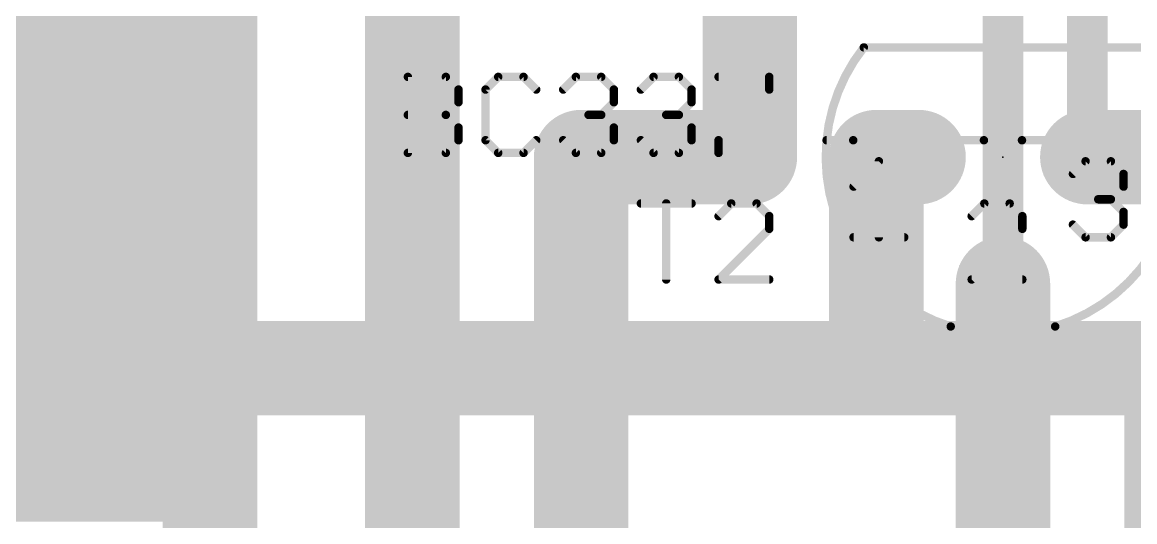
# Model space of a CAD drawing. Extents: x -14 to 150, y -1 to 89.
# Drawn here: x 46.2 to 62.94, y 37.69 to 45.21 of the extents above; entities that cross this region are included whole.
import ezdxf

# ---------------------------------------------------------------- set-up
doc = ezdxf.new("R2010")
doc.units = 0
for name, color, linetype in [('1', 22, 'CONTINUOUS'), ('16', 175, 'CONTINUOUS'), ('17', 82, 'CONTINUOUS'), ('18', 82, 'CONTINUOUS'), ('21', 253, 'CONTINUOUS'), ('23', 7, 'CONTINUOUS'), ('25', 253, 'CONTINUOUS'), ('27', 253, 'CONTINUOUS'), ('51', 253, 'CONTINUOUS')]:
    doc.layers.add(name, color=color, linetype=linetype)

# ---------------------------------------------------------------- blocks, each defined once
blk = doc.blocks.new('OCTAGONP')
at = {"const_width": 0.5}
blk.add_lwpolyline([(-0.25, -0.1036), (-0.25, 0.1036), (-0.1036, 0.25), (0.1036, 0.25), (0.25, 0.1036), (0.25, -0.1036), (0.1036, -0.25), (-0.1036, -0.25), (-0.25, -0.1036), (-0.25, 0.1036)], dxfattribs=at)
blk = doc.blocks.new('OCTAGONV')
at = {"const_width": 0.5}
blk.add_lwpolyline([(-0.25, -0.1036), (-0.25, 0.1036), (-0.1036, 0.25), (0.1036, 0.25), (0.25, 0.1036), (0.25, -0.1036), (0.1036, -0.25), (-0.1036, -0.25), (-0.25, -0.1036), (-0.25, 0.1036)], dxfattribs=at)

msp = doc.modelspace()

# ---------------------------------------------------------------- linework, layer by layer
at = {"layer": '1', "const_width": 1.4224}
for points in [[(59.055, 40.005), (48.895, 40.005)], [(63.5, 40.005), (59.055, 40.005)], [(63.5, 33.02), (63.5, 40.005)]]:
    msp.add_lwpolyline(points, dxfattribs=at)
at = {"layer": '1', "const_width": 0.7112}
for points in [[(48.895, 40.3606, 1), (48.895, 39.6494)], [(59.055, 40.3606, 1), (59.055, 39.6494)], [(59.055, 39.6494, 1), (59.055, 40.3606)], [(63.8556, 40.005, 1), (63.1444, 40.005)]]:
    msp.add_lwpolyline(points, format="xyb", dxfattribs=at)
at = {"layer": '16'}
for points, const_width in [([(57.15, 43.18), (57.15, 57.15)], 1.4224), ([(48.895, 40.005), (48.895, 53.34)], 1.4224), ([(52.07, 48.26), (52.07, 34.925)], 1.4224), ([(62.23, 43.18), (62.23, 48.26)], 0.6096), ([(49.022, 46.4089), (49.022, 36.068)], 1.4224), ([(30.988, 45.5168), (49.022, 45.5168)], 1.4224), ([(60.96, 45.72), (60.96, 41.275)], 0.6096), ([(30.988, 44.0944), (49.022, 44.0944)], 1.4224), ([(54.61, 26.67), (54.61, 43.18)], 1.4224), ([(54.61, 43.18), (57.15, 43.18)], 1.4224), ([(59.69, 43.18), (59.055, 43.18)], 1.4224), ([(59.055, 43.18), (59.055, 40.005)], 1.4224), ([(64.77, 43.18), (62.23, 43.18)], 1.4224), ([(30.988, 42.672), (49.022, 42.672)], 1.4224), ([(30.988, 41.2496), (49.022, 41.2496)], 1.4224), ([(60.96, 36.83), (60.96, 41.275)], 1.4224), ([(30.988, 39.8272), (49.022, 39.8272)], 1.4224), ([(30.988, 38.4048), (49.022, 38.4048)], 1.4224)]:
    msp.add_lwpolyline(points, dxfattribs=dict(at, const_width=const_width))
for points, const_width in [([(49.022, 45.1612, 1), (49.022, 45.8724)], 0.7112), ([(49.022, 43.7388, 1), (49.022, 44.45)], 0.7112), ([(54.9656, 43.18, 1), (54.2544, 43.18)], 0.7112), ([(54.61, 43.5356, 1), (54.61, 42.8244)], 0.7112), ([(57.15, 42.8244, 1), (57.15, 43.5356)], 0.7112), ([(59.055, 43.5356, 1), (59.055, 42.8244)], 0.7112), ([(59.4106, 43.18, 1), (58.6994, 43.18)], 0.7112), ([(59.69, 42.8244, 1), (59.69, 43.5356)], 0.7112), ([(62.23, 43.5356, 1), (62.23, 42.8244)], 0.7112), ([(49.022, 42.3164, 1), (49.022, 43.0276)], 0.7112), ([(56.7944, 43.18, 1), (57.5056, 43.18)], 0.7112), ([(62.0776, 43.18, 1), (62.3824, 43.18)], 0.3048), ([(49.022, 40.894, 1), (49.022, 41.6052)], 0.7112), ([(61.3156, 41.275, 1), (60.6044, 41.275)], 0.7112), ([(60.8076, 41.275, 1), (61.1124, 41.275)], 0.3048), ([(49.022, 39.4716, 1), (49.022, 40.1828)], 0.7112), ([(48.5394, 40.005, 1), (49.2506, 40.005)], 0.7112), ([(58.6994, 40.005, 1), (59.4106, 40.005)], 0.7112), ([(49.022, 38.0492, 1), (49.022, 38.7604)], 0.7112)]:
    msp.add_lwpolyline(points, format="xyb", dxfattribs=dict(at, const_width=const_width))
at = {"layer": '21'}
for points, const_width in [([(58.8655, 44.831, 0.5267), (60.1737, 40.6316)], 0.127), ([(58.8655, 44.8628, 1), (58.8655, 44.7993)], 0.0635), ([(58.8904, 44.8113, 1), (58.8406, 44.8507)], 0.0635), ([(58.3051, 43.4658, 1), (58.3051, 43.4023)], 0.0635), ([(58.7063, 43.4023, 1), (58.7063, 43.4658)], 0.0635), ([(60.6737, 43.4658, 1), (60.6737, 43.4023)], 0.0635), ([(61.2463, 43.4023, 1), (61.2463, 43.4658)], 0.0635), ([(61.7463, 40.6315, 0.3557), (63.6149, 43.434)], 0.127), ([(60.1643, 40.6013, 1), (60.1831, 40.6619)], 0.0635), ([(61.7369, 40.6618, 1), (61.7557, 40.6012)], 0.0635)]:
    msp.add_lwpolyline(points, format="xyb", dxfattribs=dict(at, const_width=const_width))
at = {"layer": '21', "const_width": 0.127}
for points in [[(63.0545, 44.831), (58.8655, 44.831)], [(58.7063, 43.434), (58.3051, 43.434)], [(61.2463, 43.434), (60.6737, 43.434)]]:
    msp.add_lwpolyline(points, dxfattribs=at)
at = {"layer": '23'}
msp.add_point((60.96, 43.18), dxfattribs=at)
at = {"layer": '25', "const_width": 0.127}
for points in [[(55.5097, 42.4825), (56.2724, 42.4825)], [(55.891, 41.3385), (55.891, 42.4825)], [(56.8698, 42.4825), (56.6791, 42.2918)], [(57.2511, 42.4825), (56.8698, 42.4825)], [(57.4418, 42.2918), (57.2511, 42.4825)], [(57.4418, 42.1012), (57.4418, 42.2918)], [(56.6791, 41.3385), (57.4418, 42.1012)], [(57.4418, 41.3385), (56.6791, 41.3385)]]:
    msp.add_lwpolyline(points, dxfattribs=at)
at = {"layer": '25', "const_width": 0.0635}
for points in [[(55.5097, 42.5142, 1), (55.5097, 42.4507)], [(55.9228, 42.4825, 1), (55.8593, 42.4825)], [(56.2724, 42.4507, 1), (56.2724, 42.5142)], [(56.8698, 42.5142, 1), (56.8698, 42.4507)], [(56.8922, 42.46, 1), (56.8473, 42.5049)], [(57.2735, 42.5049, 1), (57.2286, 42.46)], [(57.2511, 42.4507, 1), (57.2511, 42.5142)], [(56.6566, 42.3143, 1), (56.7016, 42.2694)], [(57.4735, 42.2918, 1), (57.41, 42.2918)], [(57.4193, 42.2694, 1), (57.4642, 42.3143)], [(57.41, 42.1012, 1), (57.4735, 42.1012)], [(57.4642, 42.0787, 1), (57.4193, 42.1236)], [(55.8593, 41.3385, 1), (55.9228, 41.3385)], [(56.6566, 41.361, 1), (56.7016, 41.316)], [(56.6791, 41.3703, 1), (56.6791, 41.3068)], [(57.4418, 41.3068, 1), (57.4418, 41.3703)]]:
    msp.add_lwpolyline(points, format="xyb", dxfattribs=at)
at = {"layer": '27', "const_width": 0.127}
for points in [[(52.0015, 43.2435), (52.0015, 44.3875)], [(52.0015, 44.3875), (52.5735, 44.3875)], [(52.5735, 44.3875), (52.7642, 44.1968)], [(53.3616, 44.3875), (53.1709, 44.1968)], [(53.7429, 44.3875), (53.3616, 44.3875)], [(53.9336, 44.1968), (53.7429, 44.3875)], [(54.3403, 44.1968), (54.531, 44.3875)], [(54.531, 44.3875), (54.9123, 44.3875)], [(54.9123, 44.3875), (55.1029, 44.1968)], [(55.5097, 44.1968), (55.7004, 44.3875)], [(55.7004, 44.3875), (56.0817, 44.3875)], [(56.0817, 44.3875), (56.2723, 44.1968)], [(56.6791, 44.3875), (57.4417, 44.3875)], [(57.4417, 44.3875), (57.4417, 44.1968)], [(52.7642, 44.1968), (52.7642, 44.0062)], [(53.1709, 44.1968), (53.1709, 43.4342)], [(55.1029, 44.1968), (55.1029, 44.0062)], [(56.2723, 44.1968), (56.2723, 44.0062)], [(57.4417, 44.1968), (56.6791, 43.4342)], [(52.7642, 44.0062), (52.5735, 43.8155)], [(55.1029, 44.0062), (54.9123, 43.8155)], [(56.2723, 44.0062), (56.0817, 43.8155)], [(52.0015, 43.8155), (52.5735, 43.8155)], [(52.5735, 43.8155), (52.7642, 43.6248)], [(54.9123, 43.8155), (54.7216, 43.8155)], [(54.9123, 43.8155), (55.1029, 43.6248)], [(56.0817, 43.8155), (55.891, 43.8155)], [(56.0817, 43.8155), (56.2723, 43.6248)], [(52.7642, 43.6248), (52.7642, 43.4342)], [(55.1029, 43.6248), (55.1029, 43.4342)], [(56.2723, 43.6248), (56.2723, 43.4342)], [(52.7642, 43.4342), (52.5735, 43.2435)], [(53.1709, 43.4342), (53.3616, 43.2435)], [(53.7429, 43.2435), (53.9336, 43.4342)], [(54.531, 43.2435), (54.3403, 43.4342)], [(55.1029, 43.4342), (54.9123, 43.2435)], [(55.7004, 43.2435), (55.5097, 43.4342)], [(56.2723, 43.4342), (56.0817, 43.2435)], [(56.6791, 43.4342), (56.6791, 43.2435)], [(52.5735, 43.2435), (52.0015, 43.2435)], [(53.3616, 43.2435), (53.7429, 43.2435)], [(54.9123, 43.2435), (54.531, 43.2435)], [(56.0817, 43.2435), (55.7004, 43.2435)]]:
    msp.add_lwpolyline(points, dxfattribs=at)
at = {"layer": '27', "const_width": 0.0635}
for points in [[(52.0333, 44.3875, 1), (51.9698, 44.3875)], [(52.0015, 44.4192, 1), (52.0015, 44.3557)], [(52.5959, 44.4099, 1), (52.551, 44.365)], [(52.5735, 44.3557, 1), (52.5735, 44.4192)], [(53.3616, 44.4192, 1), (53.3616, 44.3557)], [(53.384, 44.365, 1), (53.3391, 44.4099)], [(53.7653, 44.4099, 1), (53.7204, 44.365)], [(53.7429, 44.3557, 1), (53.7429, 44.4192)], [(54.531, 44.4192, 1), (54.531, 44.3557)], [(54.5534, 44.365, 1), (54.5085, 44.4099)], [(54.9347, 44.4099, 1), (54.8898, 44.365)], [(54.9123, 44.3557, 1), (54.9123, 44.4192)], [(55.7004, 44.4192, 1), (55.7004, 44.3557)], [(55.7228, 44.365, 1), (55.6779, 44.4099)], [(56.1041, 44.4099, 1), (56.0592, 44.365)], [(56.0817, 44.3557, 1), (56.0817, 44.4192)], [(56.6791, 44.4192, 1), (56.6791, 44.3557)], [(57.4735, 44.3875, 1), (57.41, 44.3875)], [(57.4417, 44.3557, 1), (57.4417, 44.4192)], [(52.7959, 44.1968, 1), (52.7324, 44.1968)], [(52.7417, 44.1744, 1), (52.7866, 44.2193)], [(53.1484, 44.2193, 1), (53.1934, 44.1744)], [(53.2027, 44.1968, 1), (53.1392, 44.1968)], [(53.9111, 44.1744, 1), (53.956, 44.2193)], [(54.3178, 44.2193, 1), (54.3627, 44.1744)], [(55.1347, 44.1968, 1), (55.0712, 44.1968)], [(55.0805, 44.1744, 1), (55.1254, 44.2193)], [(55.4872, 44.2193, 1), (55.5321, 44.1744)], [(56.3041, 44.1968, 1), (56.2406, 44.1968)], [(56.2499, 44.1744, 1), (56.2948, 44.2193)], [(57.41, 44.1968, 1), (57.4735, 44.1968)], [(57.4642, 44.1744, 1), (57.4193, 44.2193)], [(52.7866, 43.9837, 1), (52.7417, 44.0286)], [(55.1254, 43.9837, 1), (55.0805, 44.0286)], [(56.2948, 43.9837, 1), (56.2499, 44.0286)], [(52.0015, 43.8472, 1), (52.0015, 43.7837)], [(52.5959, 43.8379, 1), (52.551, 43.793)], [(52.5735, 43.7837, 1), (52.5735, 43.8472)], [(52.7324, 44.0062, 1), (52.7959, 44.0062)], [(54.7216, 43.8472, 1), (54.7216, 43.7837)], [(54.9347, 43.8379, 1), (54.8898, 43.793)], [(54.9123, 43.7837, 1), (54.9123, 43.8472)], [(55.0712, 44.0062, 1), (55.1347, 44.0062)], [(55.891, 43.8472, 1), (55.891, 43.7837)], [(56.1041, 43.8379, 1), (56.0592, 43.793)], [(56.0817, 43.7837, 1), (56.0817, 43.8472)], [(56.2406, 44.0062, 1), (56.3041, 44.0062)], [(52.551, 43.8379, 1), (52.5959, 43.793)], [(54.8898, 43.8379, 1), (54.9347, 43.793)], [(56.0592, 43.8379, 1), (56.1041, 43.793)], [(52.7959, 43.6248, 1), (52.7324, 43.6248)], [(52.7417, 43.6024, 1), (52.7866, 43.6473)], [(55.1347, 43.6248, 1), (55.0712, 43.6248)], [(55.0805, 43.6024, 1), (55.1254, 43.6473)], [(56.3041, 43.6248, 1), (56.2406, 43.6248)], [(56.2499, 43.6024, 1), (56.2948, 43.6473)], [(52.7324, 43.4342, 1), (52.7959, 43.4342)], [(52.7866, 43.4117, 1), (52.7417, 43.4566)], [(53.1934, 43.4566, 1), (53.1484, 43.4117)], [(53.1392, 43.4342, 1), (53.2027, 43.4342)], [(53.956, 43.4117, 1), (53.9111, 43.4566)], [(54.3627, 43.4566, 1), (54.3178, 43.4117)], [(55.0712, 43.4342, 1), (55.1347, 43.4342)], [(55.1254, 43.4117, 1), (55.0805, 43.4566)], [(55.5321, 43.4566, 1), (55.4872, 43.4117)], [(56.2406, 43.4342, 1), (56.3041, 43.4342)], [(56.2948, 43.4117, 1), (56.2499, 43.4566)], [(56.7108, 43.4342, 1), (56.6473, 43.4342)], [(56.6566, 43.4566, 1), (56.7015, 43.4117)], [(52.0015, 43.2753, 1), (52.0015, 43.2118)], [(51.9698, 43.2435, 1), (52.0333, 43.2435)], [(52.551, 43.266, 1), (52.5959, 43.221)], [(52.5735, 43.2118, 1), (52.5735, 43.2753)], [(53.3616, 43.2753, 1), (53.3616, 43.2118)], [(53.3391, 43.221, 1), (53.384, 43.266)], [(53.7204, 43.266, 1), (53.7653, 43.221)], [(53.7429, 43.2118, 1), (53.7429, 43.2753)], [(54.531, 43.2753, 1), (54.531, 43.2118)], [(54.5085, 43.221, 1), (54.5534, 43.266)], [(54.8898, 43.266, 1), (54.9347, 43.221)], [(54.9123, 43.2118, 1), (54.9123, 43.2753)], [(55.7004, 43.2753, 1), (55.7004, 43.2118)], [(55.6779, 43.221, 1), (55.7228, 43.266)], [(56.0592, 43.266, 1), (56.1041, 43.221)], [(56.0817, 43.2118, 1), (56.0817, 43.2753)], [(56.6473, 43.2435, 1), (56.7108, 43.2435)]]:
    msp.add_lwpolyline(points, format="xyb", dxfattribs=at)
at = {"layer": '51'}
for points, const_width in [([(58.7063, 43.4658, 1), (58.7063, 43.4023)], 0.0635), ([(60.6737, 43.4023, 1), (60.6737, 43.4658)], 0.0635), ([(61.2463, 43.4658, 1), (61.2463, 43.4023)], 0.0635), ([(59.1242, 43.1175, 1), (59.0607, 43.1175)], 0.0635), ([(59.1149, 43.095, 1), (59.07, 43.1399)], 0.0635), ([(62.2038, 43.1492, 1), (62.2038, 43.0857)], 0.0635), ([(62.2262, 43.095, 1), (62.1813, 43.1399)], 0.0635), ([(62.6075, 43.1399, 1), (62.5626, 43.095)], 0.0635), ([(62.5851, 43.0857, 1), (62.5851, 43.1492)], 0.0635), ([(61.9907, 42.9493, 1), (62.0356, 42.9044)], 0.0635), ([(62.8075, 42.9268, 1), (62.744, 42.9268)], 0.0635), ([(62.7533, 42.9044, 1), (62.7982, 42.9493)], 0.0635), ([(58.6887, 42.7586, 1), (58.7336, 42.7137)], 0.0635), ([(62.744, 42.7362, 1), (62.8075, 42.7362)], 0.0635), ([(62.7982, 42.7137, 1), (62.7533, 42.7586)], 0.0635), ([(60.6798, 42.5142, 1), (60.6798, 42.4507)], 0.0635), ([(60.7022, 42.46, 1), (60.6573, 42.5049)], 0.0635), ([(61.0835, 42.5049, 1), (61.0386, 42.46)], 0.0635), ([(61.0611, 42.4507, 1), (61.0611, 42.5142)], 0.0635), ([(62.3944, 42.5772, 1), (62.3944, 42.5137)], 0.0635), ([(62.6075, 42.5679, 1), (62.5626, 42.523)], 0.0635), ([(62.5626, 42.5679, 1), (62.6075, 42.523)], 0.0635), ([(62.5851, 42.5137, 1), (62.5851, 42.5772)], 0.0635), ([(62.8075, 42.3548, 1), (62.744, 42.3548)], 0.0635), ([(62.7533, 42.3324, 1), (62.7982, 42.3773)], 0.0635), ([(60.4667, 42.3143, 1), (60.5116, 42.2694)], 0.0635), ([(61.2835, 42.2918, 1), (61.22, 42.2918)], 0.0635), ([(61.2293, 42.2694, 1), (61.2742, 42.3143)], 0.0635), ([(62.0356, 42.1866, 1), (61.9907, 42.1417)], 0.0635), ([(62.7982, 42.1417, 1), (62.7533, 42.1866)], 0.0635), ([(58.7111, 42.0053, 1), (58.7111, 41.9417)], 0.0635), ([(59.4738, 41.9417, 1), (59.4738, 42.0053)], 0.0635), ([(61.22, 42.1012, 1), (61.2835, 42.1012)], 0.0635), ([(61.2742, 42.0787, 1), (61.2293, 42.1236)], 0.0635), ([(62.2038, 42.0053, 1), (62.2038, 41.9417)], 0.0635), ([(62.5851, 41.9417, 1), (62.5851, 42.0053)], 0.0635), ([(62.744, 42.1642, 1), (62.8075, 42.1642)], 0.0635), ([(59.0607, 41.9735, 1), (59.1242, 41.9735)], 0.0635), ([(62.1813, 41.951, 1), (62.2262, 41.996)], 0.0635), ([(62.5626, 41.996, 1), (62.6075, 41.951)], 0.0635), ([(60.4891, 41.3703, 1), (60.4891, 41.3068)], 0.0635), ([(60.4667, 41.361, 1), (60.5116, 41.316)], 0.0635), ([(61.2518, 41.3068, 1), (61.2518, 41.3703)], 0.0635), ([(60.1737, 40.6315, 0.1508), (61.7463, 40.6315)], 0.127), ([(60.1831, 40.6618, 1), (60.1643, 40.6012)], 0.0635), ([(61.7557, 40.6012, 1), (61.7369, 40.6618)], 0.0635)]:
    msp.add_lwpolyline(points, format="xyb", dxfattribs=dict(at, const_width=const_width))
at = {"layer": '51', "const_width": 0.127}
for points in [[(60.6737, 43.434), (58.7063, 43.434)], [(63.2137, 43.434), (61.2463, 43.434)], [(58.7111, 42.7362), (59.0924, 43.1175)], [(59.0924, 43.1175), (59.0924, 41.9735)], [(62.0131, 42.9268), (62.2038, 43.1175)], [(62.2038, 43.1175), (62.5851, 43.1175)], [(62.5851, 43.1175), (62.7758, 42.9268)], [(62.7758, 42.9268), (62.7758, 42.7362)], [(62.7758, 42.7362), (62.5851, 42.5455)], [(60.6798, 42.4825), (60.4891, 42.2918)], [(61.0611, 42.4825), (60.6798, 42.4825)], [(61.2518, 42.2918), (61.0611, 42.4825)], [(62.5851, 42.5455), (62.3944, 42.5455)], [(62.5851, 42.5455), (62.7758, 42.3548)], [(62.7758, 42.3548), (62.7758, 42.1642)], [(61.2518, 42.1012), (61.2518, 42.2918)], [(62.2038, 41.9735), (62.0131, 42.1642)], [(62.7758, 42.1642), (62.5851, 41.9735)], [(58.7111, 41.9735), (59.4738, 41.9735)], [(60.4891, 41.3385), (61.2518, 42.1012)], [(62.5851, 41.9735), (62.2038, 41.9735)], [(61.2518, 41.3385), (60.4891, 41.3385)]]:
    msp.add_lwpolyline(points, dxfattribs=at)

# ---------------------------------------------------------------- block references
at = {"layer": '17', "xscale": 1.3208, "yscale": 1.3208, "rotation": 180}
for p in [(59.69, 43.18), (59.69, 43.18), (62.23, 43.18), (62.23, 43.18), (60.96, 41.275), (60.96, 41.275)]:
    msp.add_blockref('OCTAGONP', p, dxfattribs=at)
at = {"layer": '18', "xscale": 1.2064, "yscale": 1.2064}
for p in [(48.895, 40.005), (48.895, 40.005), (59.055, 40.005), (59.055, 40.005)]:
    msp.add_blockref('OCTAGONV', p, dxfattribs=at)

doc.saveas('drawing.dxf')
